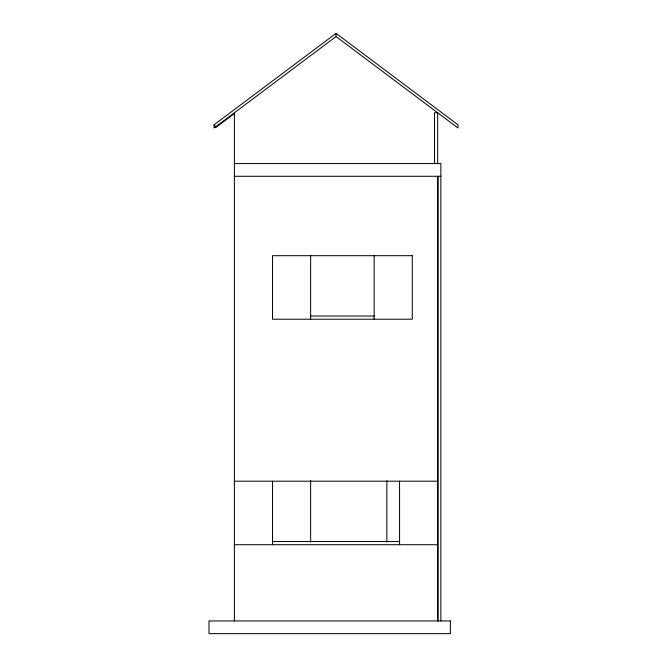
<?xml version="1.0" encoding="UTF-8"?>
<svg xmlns="http://www.w3.org/2000/svg" width="667" height="667" viewBox="0 0 667 667"><rect width="100%" height="100%" fill="white"/><g stroke="black" fill="none" stroke-linecap="round" stroke-linejoin="round"><path stroke-width="1" d="M336.043 36.527L214.074 127.997L214.074 124.821L336.043 33.35L458.004 124.821L458.004 127.997L336.043 36.527L336.043 33.35M234.275 113.64L215.983 127.364L214.074 124.821M234.4 163.573L440.854 163.573L440.854 620.944M234.4 176.28L440.854 176.28M310.63 316.033L374.154 316.033M234.4 481.19L437.677 481.19M272.52 541.537L399.566 541.537M234.4 544.714L437.677 544.714M438.019 176.28L438.019 620.944M437.677 163.573L437.677 112.756L434.5 112.756L434.5 163.573M437.677 176.28L437.677 620.944M399.566 481.19L399.566 544.714M386.86 480.715L386.86 541.996M374.154 255.686L374.154 319.21M310.63 255.203L310.63 319.21M310.63 480.715L310.63 541.996M272.52 481.19L272.52 544.714M234.4 112.756L234.4 620.944M412.273 255.686L272.52 255.686L272.52 319.21L412.273 319.21L412.273 255.686M450.383 620.944L208.996 620.944L208.996 633.65L450.383 633.65L450.383 620.944"/></g></svg>
